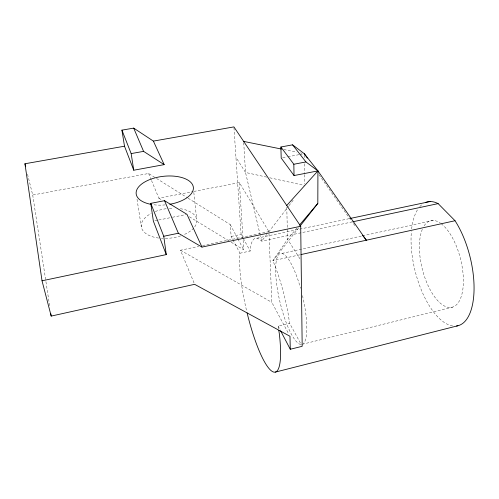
<?xml version="1.0" encoding="UTF-8"?>
<svg xmlns="http://www.w3.org/2000/svg" width="499" height="499" viewBox="0 0 499 499"><rect width="100%" height="100%" fill="white"/><g stroke="black" fill="none" stroke-linecap="round" stroke-linejoin="round"><path stroke-width="0.37" stroke-dasharray="2.5 1.87" d="M188.104 198.222L230.239 224.594L231.143 236.464L239.932 253.23L239.557 256.935A67.552 14.14 77 0 0 246.749 311.438M239.932 253.23L250.174 251.022L250.847 245.464A67.328 15.02 76.9 0 1 261.613 241.192L352.082 221.936L355.407 226.197M266.797 234.455L261.613 241.192L260.372 235.902M268.687 232.004L288.497 206.28M288.971 205.669L294.161 198.926M298.708 227.806L272.903 260.728A67.328 15.02 76.9 0 1 287.979 312.617L289.62 323.29L301.446 344.952M296.986 228.049L287.561 239.189L272.903 260.728L300.248 254.727M302.201 344.31L452.581 307.097M278.573 328.941L278.118 326.047L289.62 323.29M281.991 253.386L361.75 236.002M362.511 235.834L433.163 220.433M256.916 238.198L349.574 218.587M231.143 236.464L241.092 234.38L242.907 237.705M194.036 282.896L180.47 250.236L198.77 246.387M202.582 245.583L268.911 231.623L271.836 302.363L288.884 334.23M154.883 220.776L157.94 220.165M158.701 220.015L171.693 217.414M172.454 217.265L186.208 214.508M151.534 180.557L158.863 198.203L193.038 191.585M193.799 191.441L239.358 182.615L268.911 231.623M282.69 157.746L287.156 156.904M287.898 156.761L299.057 154.659M299.805 154.515L302.781 153.954M27.539 174.182L32.709 195.028L148.602 173.496L155.844 178.031M283.812 149.532L296.693 152.139M300.479 152.906L301.995 153.212M266.697 177.12L245.508 172.461L235.94 157.272M269.722 177.787L304.54 185.453M180.47 250.236L271.836 302.363M158.863 198.203L162.181 200.224M189.371 216.766L228.498 240.574M231.149 242.19L243.749 249.856L242.994 238.26M156.505 178.442L187.449 197.81M319.011 174.725L351.633 221.294M299.899 258.769L287.561 239.189L286.769 207.01M243.269 238.372L250.174 251.022M230.239 224.594L237.543 238.248M237.904 238.934L243.749 249.856M278.118 326.047L280.263 330.145M148.602 173.496L151.241 179.852M260.197 235.148L245.508 172.461L243.705 142.178M137.007 199.244L141.317 226.708M32.709 195.028L45.808 280.843M45.927 281.611L49.788 306.897M193.824 192.458L196.643 219.086M239.358 182.615L242.944 237.487M233.962 127.657L241.092 234.38M304.278 155.226L304.303 157.553M304.353 163.753L304.44 173.827M304.446 174.6L304.527 183.906M441.135 223.671A44.579 19.779 76.1 0 1 463.06 287.543A44.579 19.779 76.1 0 1 433.712 295.601A44.579 19.779 76.1 0 1 422.541 228.785M424.131 225.81A44.579 19.779 76.1 0 1 440.542 223.246M452.63 325.941A63.785 28.349 76.1 0 1 411.394 231.324M411.644 228.929A63.785 28.349 76.1 0 1 417.42 209.904M419.778 206.673A63.785 28.349 76.1 0 1 423.04 203.779M300.978 344.472A46.738 11.683 76.8 0 1 279.939 301.87A46.738 11.683 76.8 0 1 279.59 253.816A46.738 11.683 76.8 0 1 300.579 288.316M302.475 295.633A46.738 11.683 76.8 0 1 303.311 343.643M180.326 208.694A27.95 14.858 -6.9 0 1 194.666 226.933M193.774 228.024A27.95 14.858 -6.9 0 1 183.576 234.804M180.638 235.896A27.95 14.858 -6.9 0 1 164.396 238.441M162.93 238.41A27.95 14.858 -6.9 0 1 161.476 238.341M158.632 238.06A27.95 14.858 -6.9 0 1 151.203 213.404M155.326 211.514A27.95 14.858 -6.9 0 1 166.516 208.663M169.336 208.357A27.95 14.858 -6.9 0 1 173.565 208.195M165.206 204.902A28.78 14.315 -6.5 0 1 152.488 204.609"/><path stroke-width="0.75" d="M300.142 225.978L317.819 203.424L317.925 170.901L304.265 153.673L292.576 144.835L280.887 146.999L281.199 158.027L294.036 175.554L317.925 170.901L366.341 240.212L362.536 235.335M299.462 225.118L317.819 203.424M286.732 205.476L317.925 170.901L305.943 161.938L292.576 144.835M275.342 372.104L457.914 325.741M280.619 330.831L290.287 349.263L302.182 346.312L300.71 226.272L233.906 126.896L153.386 141.105L133.701 128.118L121.924 130.139L124.501 146.201L133.757 170.221L164.171 164.626L153.386 141.105M124.501 146.201L24.95 163.759L42.028 280.806L51.191 316.092L194.622 284.318L289.969 336.264L290.287 349.263M301.009 254.559L455.038 220.733A63.785 28.349 76.1 0 1 474.056 286.626A63.785 28.349 76.1 0 1 456.454 326.009M352.843 221.774L438.134 203.617L455.038 220.733M42.028 280.806L166.273 254.609L163.747 236.258L150.779 203.361L164.533 200.685L186.975 214.358L201.976 247.086L300.71 226.272M350.335 218.425L430.076 201.546M163.747 236.258L178.374 233.251L201.976 247.086M280.887 146.999L293.836 164.252L305.943 161.938M121.924 130.139L131.162 153.592L143.581 151.365L164.171 164.626M243.662 141.404L281.542 149.07M304.265 153.673L307.396 158.139M133.701 128.118L143.581 151.365M164.533 200.685L178.374 233.251M166.273 254.609L153.355 221.082L150.779 203.361M24.95 163.759L25.686 166.741M278.804 330.388L279.259 333.282A67.552 14.14 77 0 1 272.123 371.343A67.552 14.14 77 0 1 247.111 312.935M131.162 153.592L133.757 170.221M50.842 313.79L51.191 316.092M293.836 164.252L294.036 175.554M425.703 202.394A63.785 28.349 76.1 0 1 438.134 203.617M151.721 204.484A28.78 14.315 -6.5 0 1 144.379 182.197A28.78 14.315 -6.5 0 1 190.094 181.68A28.78 14.315 -6.5 0 1 169.803 204.278"/></g></svg>
